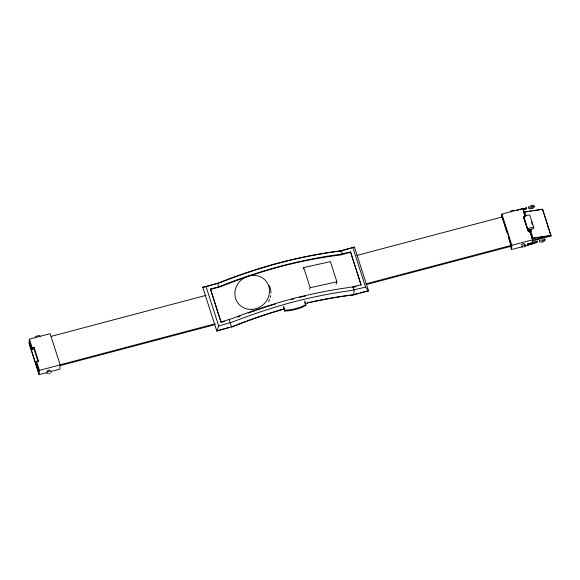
<?xml version="1.0" encoding="UTF-8"?>
<svg xmlns="http://www.w3.org/2000/svg" width="580" height="580" viewBox="0 0 580 580"><rect width="100%" height="100%" fill="white"/><g stroke="black" fill="none" stroke-linecap="round" stroke-linejoin="round"><path stroke-width="0.87" d="M527.655 243.912L537.232 241.142L537.493 241.94L527.836 244.535M536.529 241.867L536.652 242.672L527.974 244.883L527.749 243.76M305.196 303.601A197.142 70.042 -17.9 0 1 349.711 295.351L353.706 294.836L368.561 290.906L354.445 247.094L341.439 250.872L335.595 251.539A197.142 70.042 -17.9 0 0 284.055 261.486L273.869 264.183A197.142 70.042 -17.9 0 0 221.676 281.699L217.58 283.33L218.595 286.846L210.525 288.978L210.482 289.413L221.096 322.342L210.525 288.978M231.71 326.801L216.84 331.071L202.725 287.26L217.58 283.33M51.17 371.432L59.82 369.141L60.182 364.878L50.127 333.66L29.363 339.155L29 343.425L39.056 374.644L46.842 372.577M32.183 347.913L34.118 347.398L33.988 348.899L32.059 349.406L32.183 347.913L29.363 339.155M34.118 347.398L38.534 361.108L36.605 361.615L36.475 363.116L38.686 369.975L38.519 371.932L29.681 344.513L29.848 342.555L32.059 349.406M39.056 374.644L39.425 370.373L36.605 361.615M304.71 300.817L305.863 305.493L302.615 307.045A47.814 44.203 4.9 0 1 288.419 310.8L284.758 311.083L283.598 306.407M361.101 285.273L350.53 251.916L339.256 254.46A202.862 72.072 -17.9 0 0 286.223 264.697L275.58 267.518A202.862 72.072 -17.9 0 0 221.872 285.541L218.595 286.846M501.526 217.493L501.823 214.078L522.747 208.539L525.313 216.499M356.91 255.425L502.149 216.971L506.789 232.42M365.994 284.642L511.226 246.195L508.326 235.494A85.927 11.839 75.2 0 0 505.209 225.823L502.149 216.971M521.978 246.79L511.516 249.567L511.879 245.296L501.823 214.078M523.784 216.601L523.682 217.797L527.662 230.166L533.636 228.585L533.745 227.367L529.758 214.999L527.851 215.151A4.915 1.747 -17.9 0 0 525.741 215.716L523.784 216.601L527.764 228.969L527.662 230.166M529.823 229.593L529.634 231.855L528.837 229.375M531.215 231.435L531.41 229.173M523.849 217.746L528.264 231.456L529.982 230.999L532.803 239.757L532.44 244.02L525.466 245.869M531.824 241.077L550.949 236.009L551 235.422L542.554 209.213L523.544 212.005L524.907 216.231M527.974 244.883L527.822 244.426M525.748 209.119L525.799 208.51M303.101 269.091L303.652 267.525L330.411 261.66L336.915 281.837L336.081 284.185M309.597 289.275L310.155 287.709L303.652 267.525M202.725 287.26L206.074 286.708L218.732 325.996L216.84 331.071L218.363 330.339M539.842 241.57L540.27 241.904L539.828 242.164M50.069 373.476L49.235 373.839M527.764 228.969L529.728 228.085A4.915 1.747 -17.9 0 1 531.831 227.519L533.745 227.367M305.943 304.638L302.688 306.189A47.814 44.203 4.9 0 1 288.492 309.945L284.831 310.227M540.923 240.33L541.597 240.048M529.83 206.154C535.021 203.283 536.471 208.249 530.591 208.836M221.132 321.907L232.478 318.464A202.862 72.072 -17.9 0 1 286.187 300.44L296.829 297.62A202.862 72.072 -17.9 0 1 349.87 287.383L361.137 284.838L350.53 251.916M530.83 206.639L533.832 206.429L530.417 208.017M541.887 241.273L544.54 239.7L542.307 239.823M516.925 210.337L526.466 207.734L526.727 208.532L523.24 209.489M339.59 251.031L354.445 247.094M206.074 286.708L220.85 282.358A202.862 72.072 -17.9 0 1 274.55 264.335L285.193 261.515A202.862 72.072 -17.9 0 1 338.234 251.278L341.439 250.872L342.461 254.054M210.482 289.413L220.414 286.788A191.414 68.005 -17.9 0 1 276 267.829A139.258 49.474 -17.9 0 1 285.73 265.248A191.414 68.005 -17.9 0 1 340.562 254.975L350.494 252.351M51.156 336.364L206.016 295.372M541.067 209.612L542.554 209.213L550.949 236.009M532.636 240.28L551 235.422L531.99 238.206L529.264 229.752M531.947 238.641L549.507 235.813M39.425 370.373L60.182 364.878M60.313 364.769L215.173 323.778M366.067 283.83L511.299 245.376M511.879 245.296L532.803 239.757M221.923 322.125L224.402 321.465M352.829 287.462L356.142 286.592M60.24 365.589L215.1 324.59M218.732 325.996L233.508 321.646A202.862 72.072 -17.9 0 1 287.209 303.623L297.859 300.802A202.862 72.072 -17.9 0 1 350.893 290.565L365.589 287.114L368.561 290.906L366.052 291.32M219.196 330.121L229.209 327.468M352.698 294.778L358.541 293.226M360.209 292.784L365.219 291.457M523.283 209.924L525.886 209.264M528.597 243.861L531.222 243.187M310.155 287.709L336.915 281.837M541.358 242.244C542.851 242.382 547.245 239.939 544.308 238.815M536.652 242.672L536.413 242.121M525.328 212.048L527.075 211.78M529.699 211.374L531.447 211.098M533.194 210.83L539.313 209.88M524.893 245.166L524.878 245.601M531.512 221.988L532.309 224.46M524.494 211.751L525.857 215.977M530.483 230.347L532.94 237.96M528.953 229.346L529.772 231.884M528.373 229.455L529.199 232.022M528.279 229.607L528.829 231.319M508.457 237.59L511.226 246.195M510.429 246.188L511.516 249.567M352.93 247.827L365.589 287.114M353.068 286.977L354.097 290.16L353.706 294.836L351.864 294.995A191.414 68.005 -17.9 0 0 333.232 297.7M304.87 302.39L305.863 305.493M283.511 307.204L284.758 311.083M229.201 319.769L231.695 327.135L235.792 325.503A197.142 70.042 -17.9 0 1 284.2 309.067M33.988 348.899L38.128 361.746M537.24 241.171L537.493 241.94M526.727 208.532L526.466 207.734M269.113 285.389A17.828 16.515 -38.4 0 1 270.954 292.98M270.73 295.655A17.828 16.515 -38.4 0 1 270.338 297.417M269.599 299.57A17.828 16.515 -38.4 0 1 268.583 301.629M522.391 247.312A1.885 0.667 -17.9 0 1 522.631 246.174A1.885 0.667 -17.9 0 1 525.306 245.702A1.885 0.667 -17.9 0 1 524.139 247M522.275 245.043A1.501 0.536 -17.9 0 1 521.812 244.376A1.501 0.536 -17.9 0 1 523.914 243.68A1.501 0.536 -17.9 0 1 524.015 244.477M48.386 373.266A2.508 0.892 -17.9 0 1 46.82 372.411A2.508 0.892 -17.9 0 1 50.38 371.048A2.508 0.892 -17.9 0 1 50.706 372.382M47.234 371.294A1.421 0.5 -17.9 0 1 48.198 370.381A1.421 0.5 -17.9 0 1 49.858 370.286M510.726 211.939A1.885 0.667 -17.9 0 1 512.053 210.525A1.885 0.667 -17.9 0 1 514.039 210.844M35.503 337.792A2.508 0.892 -17.9 0 1 37.577 335.82A2.508 0.892 -17.9 0 1 39.665 336.632M237.575 317.115A191.414 68.005 -17.9 0 1 240.055 316.158M248.37 313.055A191.414 68.005 -17.9 0 1 250.879 312.149M251.72 311.851A191.414 68.005 -17.9 0 1 255.932 310.373M256.773 310.075A191.414 68.005 -17.9 0 1 261 308.64M261.848 308.357A191.414 68.005 -17.9 0 1 266.097 306.958M267.8 306.407A191.414 68.005 -17.9 0 1 270.352 305.595M271.208 305.326A191.414 68.005 -17.9 0 1 275.478 304.007M299.751 297.337A191.414 68.005 -17.9 0 1 301.455 296.931M302.31 296.728A191.414 68.005 -17.9 0 1 305.711 295.938M291.472 299.425A139.258 49.474 -17.9 0 1 293.908 298.794M307.248 302.84A191.414 68.005 -17.9 0 1 311.489 301.897M312.337 301.716A191.414 68.005 -17.9 0 1 317.398 300.65M318.239 300.476A191.414 68.005 -17.9 0 1 332.412 297.837M232.529 326.475A191.414 68.005 -17.9 0 1 235.799 325.17M236.618 324.851A191.414 68.005 -17.9 0 1 246.551 321.066M247.392 320.755A191.414 68.005 -17.9 0 1 251.575 319.239M252.409 318.942A191.414 68.005 -17.9 0 1 256.621 317.463M257.462 317.173A191.414 68.005 -17.9 0 1 261.696 315.73M262.537 315.447A191.414 68.005 -17.9 0 1 266.786 314.048M267.641 313.773A191.414 68.005 -17.9 0 1 271.897 312.417M272.752 312.149A191.414 68.005 -17.9 0 1 276.167 311.098M277.023 310.837A191.414 68.005 -17.9 0 1 282.156 309.314M529.003 208.343C529.199 209.887 529.881 207.393 529.003 208.343M524.791 244.637L525.096 245.021L524.82 244.557M528.663 206.915L529.141 207.589L528.692 206.864M539.429 240.323L539.9 240.997L539.429 240.323M252.104 309.343A17.828 16.515 -38.4 0 0 267.271 282.851A17.828 16.515 -38.4 0 0 237.249 284.852A17.828 16.515 -38.4 0 0 252.104 309.343"/></g></svg>
